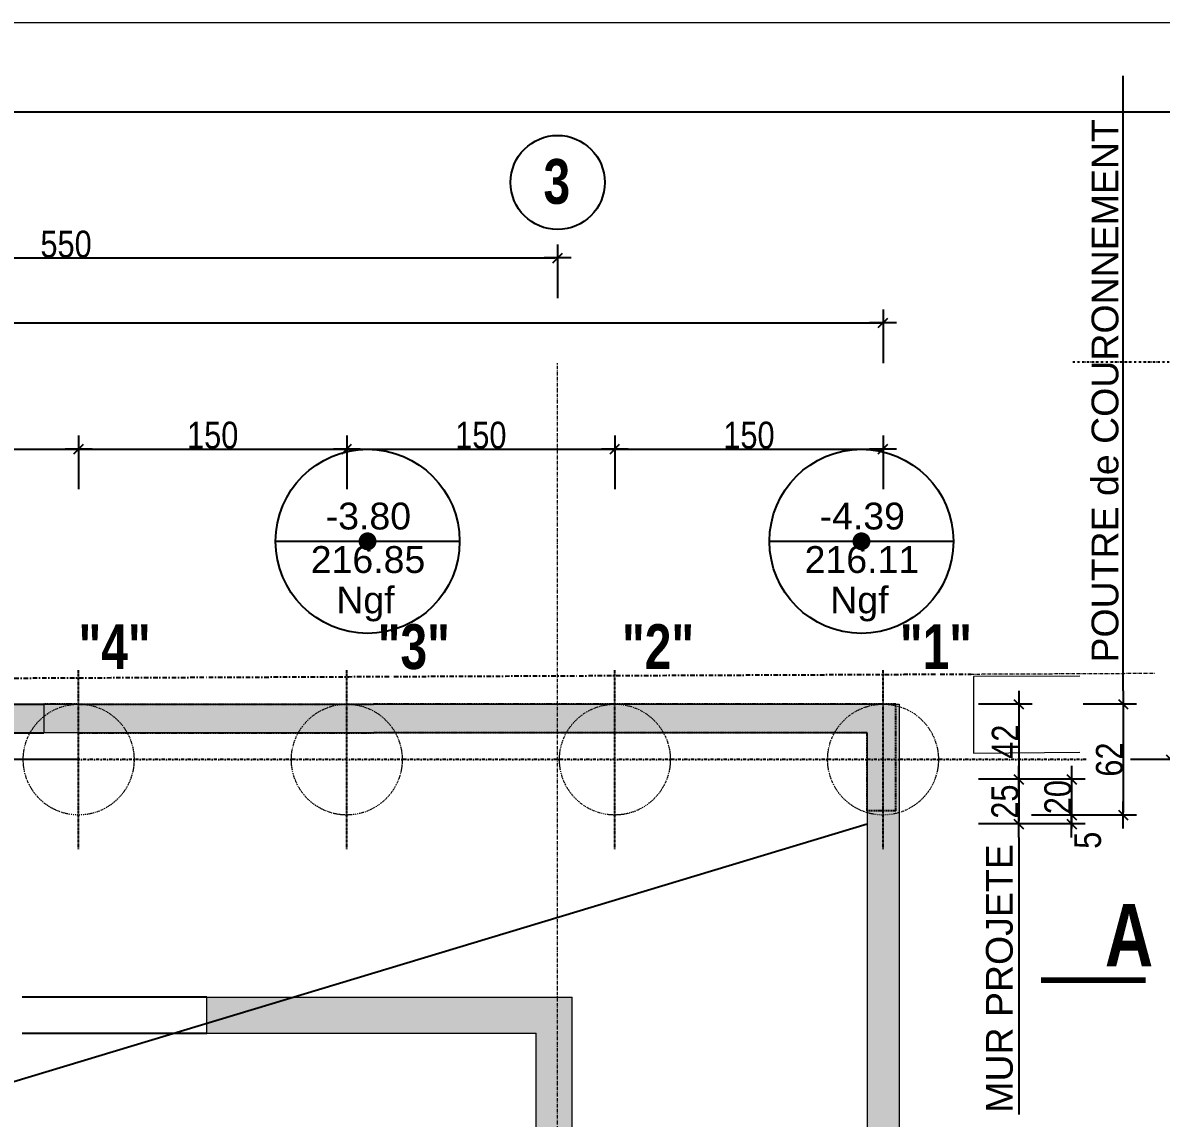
# Model space of a CAD drawing. Header units: millimetres. Extents: x -26249 to 60250, y -21218 to 23336.
# Drawn here: x -526 to 111, y 21882 to 22495 of the extents above; entities that cross this region are included whole.
import ezdxf
from ezdxf.enums import TextEntityAlignment as Align

# ---------------------------------------------------------------- set-up
doc = ezdxf.new("R2010")
doc.units = ezdxf.units.MM
for name, pattern in [('CACHEX2', [19.05, 12.7, -6.35]), ('Style de ligne -6', [1.04164, 0.625, -0.20828, 0.06943, -0.13893]), ('TIRETPTX2', [50.8, 25.4, -12.7, 0, -12.7])]:
    doc.linetypes.add(name, pattern=pattern)
for name, color, linetype in [('01_cote_gen', 4, 'Continuous'), ('01_linteaux', 2, 'Continuous'), ('01_murs_sup', 2, 'CACHEX2'), ('01_poch_murs', 253, 'Continuous'), ('01_texte', 230, 'Continuous'), ('AA_COTES', 2, 'Continuous')]:
    doc.layers.add(name, color=color, linetype=linetype)
for name, color, linetype, lineweight in [('01_murs_coup', 5, 'Continuous', 60), ('01_PIEUX', 5, 'Continuous', 60), ('B Général', 7, 'Continuous', 5)]:
    doc.layers.add(name, color=color, linetype=linetype, lineweight=lineweight)
doc.styles.add('impact', font='impact.ttf')
doc.styles.add('MATTE_TXT', font='arial.ttf')
doc.styles.add('STYLE2', font='ARIALN.TTF')
doc.dimstyles.new('JB50', dxfattribs={"dimscale": 0.1, "dimtxt": 150, "dimasz": 15, "dimexe": 0.1, "dimexo": 0.1, "dimgap": 0.09, "dimtad": 1, "dimdec": 1, "dimdsep": 46, "dimtxsty": 'STYLE2', "dimblk1": 'BOND_G', "dimblk2": 'BOND_D', "dimsah": 1, "dimcen": 1.5, "dimdle": 0.01, "dimse1": 1, "dimse2": 1, "dimclrd": 4, "dimclre": 2, "dimclrt": 6, "dimazin": 2, "dimtfac": 2.333333, "dimtdec": 1, "dimtix": 1, "dimtmove": 2, "dimatfit": 3, "dimldrblk": 'BOND_G', "dimfxl": 1, "dimtolj": 1, "dimtzin": 0, "dimarcsym": 0})

# ---------------------------------------------------------------- blocks, each defined once
blk = doc.blocks.new('BOND_G')
at = {"layer": 'AA_COTES', "color": 0}
for p, q in [((0, -5), (0, 15)), ((5, 0), (-5, 0)), ((1.77, 1.77), (-1.77, -1.77))]:
    blk.add_line(p, q, dxfattribs=at)
blk = doc.blocks.new('BOND_D')
at = {"layer": 'AA_COTES', "color": 0}
for p, q in [((0, 5), (0, -15)), ((5, 0), (-5, 0)), ((-1.77, -1.77), (1.77, 1.77))]:
    blk.add_line(p, q, dxfattribs=at)
blk = doc.blocks.new('*D252')
at = {"layer": '01_cote_gen', "color": 4, "lineweight": -2, "transparency": 16777216}
blk.add_line((-1086.03, 22326.76), (-46.04, 22326.76), dxfattribs=at)
at = {"layer": 'Defpoints', "color": 0, "transparency": 16777216}
for p in [(-44.54, 22326.76), (-1087.53, 22135.81), (-44.54, 22108.64)]:
    blk.add_point(p, dxfattribs=at)
at = {"layer": '01_cote_gen', "color": 4, "lineweight": -2, "transparency": 16777216, "xscale": 1.5, "yscale": 1.5, "zscale": 1.5, "rotation": 180}
blk.add_blockref('BOND_G', (-1087.53, 22326.76), dxfattribs=at)
at = {"layer": '01_cote_gen', "color": 4, "lineweight": -2, "transparency": 16777216, "xscale": 1.5, "yscale": 1.5, "zscale": 1.5}
blk.add_blockref('BOND_D', (-44.54, 22326.76), dxfattribs=at)
at = {"layer": '01_cote_gen', "color": 6, "transparency": 16777216, "insert": (-566.04, 22334.43), "char_height": 15, "attachment_point": 5, "style": 'STYLE2'}
blk.add_mtext('\\A1;1043', dxfattribs=at)
blk = doc.blocks.new('*D253')
at = {"layer": '01_cote_gen', "color": 4, "lineweight": -2, "transparency": 16777216}
blk.add_line((116.46, 22081.09), (116.46, 20285.74), dxfattribs=at)
at = {"layer": 'Defpoints', "color": 0, "transparency": 16777216}
for p in [(93.96, 22082.59), (93.96, 20284.24), (116.46, 20284.24)]:
    blk.add_point(p, dxfattribs=at)
at = {"layer": '01_cote_gen', "color": 4, "lineweight": -2, "transparency": 16777216, "xscale": 1.5, "yscale": 1.5, "zscale": 1.5}
for name, p, rotation in [('BOND_G', (116.46, 22082.59), 90), ('BOND_D', (116.46, 20284.24), 270)]:
    blk.add_blockref(name, p, dxfattribs=dict(at, rotation=rotation))
at = {"layer": '01_cote_gen', "color": 6, "transparency": 16777216, "insert": (108.79, 21183.42), "char_height": 15, "attachment_point": 5, "rotation": 90, "style": 'STYLE2'}
blk.add_mtext('\\A1;1798.3', dxfattribs=at)
blk = doc.blocks.new('*D256')
at = {"layer": '01_cote_gen', "color": 4, "lineweight": -2, "transparency": 16777216}
blk.add_line((-775.08, 22363.05), (-228.07, 22363.05), dxfattribs=at)
at = {"layer": 'Defpoints', "color": 0, "transparency": 16777216}
for p in [(-226.57, 22401.52), (-226.57, 22363.05), (-776.58, 22359.38)]:
    blk.add_point(p, dxfattribs=at)
at = {"layer": '01_cote_gen', "color": 4, "lineweight": -2, "transparency": 16777216, "xscale": 1.5, "yscale": 1.5, "zscale": 1.5, "rotation": 180}
blk.add_blockref('BOND_G', (-776.58, 22363.05), dxfattribs=at)
at = {"layer": '01_cote_gen', "color": 4, "lineweight": -2, "transparency": 16777216, "xscale": 1.5, "yscale": 1.5, "zscale": 1.5}
blk.add_blockref('BOND_D', (-226.57, 22363.05), dxfattribs=at)
at = {"layer": '01_cote_gen', "color": 6, "transparency": 16777216, "insert": (-501.58, 22370.72), "char_height": 15, "attachment_point": 5, "style": 'STYLE2'}
blk.add_mtext('\\A1;550', dxfattribs=at)
blk = doc.blocks.new('*D257')
at = {"layer": '01_cote_gen', "color": 4, "lineweight": -2, "transparency": 16777216}
blk.add_line((-343.04, 22256.25), (-196.04, 22256.25), dxfattribs=at)
at = {"layer": 'Defpoints', "color": 0, "transparency": 16777216}
for p in [(-194.54, 22256.25), (-344.54, 22162.59), (-194.54, 22162.59)]:
    blk.add_point(p, dxfattribs=at)
at = {"layer": '01_cote_gen', "color": 4, "lineweight": -2, "transparency": 16777216, "xscale": 1.5, "yscale": 1.5, "zscale": 1.5, "rotation": 180}
blk.add_blockref('BOND_G', (-344.54, 22256.25), dxfattribs=at)
at = {"layer": '01_cote_gen', "color": 4, "lineweight": -2, "transparency": 16777216, "xscale": 1.5, "yscale": 1.5, "zscale": 1.5}
blk.add_blockref('BOND_D', (-194.54, 22256.25), dxfattribs=at)
at = {"layer": '01_cote_gen', "color": 6, "transparency": 16777216, "insert": (-269.54, 22263.92), "char_height": 15, "attachment_point": 5, "style": 'STYLE2'}
blk.add_mtext('\\A1;150', dxfattribs=at)
blk = doc.blocks.new('*D258')
at = {"layer": '01_cote_gen', "color": 4, "lineweight": -2, "ltscale": 3, "transparency": 16777216}
blk.add_line((-193.04, 22256.25), (-46.04, 22256.25), dxfattribs=at)
at = {"layer": 'Defpoints', "color": 0, "ltscale": 3, "transparency": 16777216}
for p in [(-44.54, 22265.19), (-44.54, 22256.25), (-194.54, 22241.97)]:
    blk.add_point(p, dxfattribs=at)
at = {"layer": '01_cote_gen', "color": 4, "lineweight": -2, "ltscale": 3, "transparency": 16777216, "xscale": 1.5, "yscale": 1.5, "zscale": 1.5, "rotation": 180}
blk.add_blockref('BOND_G', (-194.54, 22256.25), dxfattribs=at)
at = {"layer": '01_cote_gen', "color": 4, "lineweight": -2, "ltscale": 3, "transparency": 16777216, "xscale": 1.5, "yscale": 1.5, "zscale": 1.5}
blk.add_blockref('BOND_D', (-44.54, 22256.25), dxfattribs=at)
at = {"layer": '01_cote_gen', "color": 6, "ltscale": 3, "transparency": 16777216, "insert": (-119.54, 22263.92), "char_height": 15, "attachment_point": 5, "style": 'STYLE2'}
blk.add_mtext('\\A1;150', dxfattribs=at)
blk = doc.blocks.new('*D259')
at = {"layer": '01_cote_gen', "color": 4, "lineweight": -2, "ltscale": 3, "transparency": 16777216}
blk.add_line((-493.04, 22256.25), (-346.04, 22256.25), dxfattribs=at)
at = {"layer": 'Defpoints', "color": 0, "ltscale": 3, "transparency": 16777216}
for p in [(-344.54, 22256.25), (-494.54, 22162.59), (-344.54, 22162.59)]:
    blk.add_point(p, dxfattribs=at)
at = {"layer": '01_cote_gen', "color": 4, "lineweight": -2, "ltscale": 3, "transparency": 16777216, "xscale": 1.5, "yscale": 1.5, "zscale": 1.5, "rotation": 180}
blk.add_blockref('BOND_G', (-494.54, 22256.25), dxfattribs=at)
at = {"layer": '01_cote_gen', "color": 4, "lineweight": -2, "ltscale": 3, "transparency": 16777216, "xscale": 1.5, "yscale": 1.5, "zscale": 1.5}
blk.add_blockref('BOND_D', (-344.54, 22256.25), dxfattribs=at)
at = {"layer": '01_cote_gen', "color": 6, "ltscale": 3, "transparency": 16777216, "insert": (-419.54, 22263.92), "char_height": 15, "attachment_point": 5, "style": 'STYLE2'}
blk.add_mtext('\\A1;150', dxfattribs=at)
blk = doc.blocks.new('*D260')
at = {"layer": '01_cote_gen', "color": 4, "lineweight": -2, "ltscale": 3, "transparency": 16777216}
blk.add_line((-642.96, 22256.25), (-496.04, 22256.25), dxfattribs=at)
at = {"layer": 'Defpoints', "color": 0, "ltscale": 3, "transparency": 16777216}
for p in [(-494.54, 22256.25), (-644.46, 22111.16), (-494.54, 22112.59)]:
    blk.add_point(p, dxfattribs=at)
at = {"layer": '01_cote_gen', "color": 4, "lineweight": -2, "ltscale": 3, "transparency": 16777216, "xscale": 1.5, "yscale": 1.5, "zscale": 1.5, "rotation": 180}
blk.add_blockref('BOND_G', (-644.46, 22256.25), dxfattribs=at)
at = {"layer": '01_cote_gen', "color": 4, "lineweight": -2, "ltscale": 3, "transparency": 16777216, "xscale": 1.5, "yscale": 1.5, "zscale": 1.5}
blk.add_blockref('BOND_D', (-494.54, 22256.25), dxfattribs=at)
at = {"layer": '01_cote_gen', "color": 6, "ltscale": 3, "transparency": 16777216, "insert": (-569.5, 22263.92), "char_height": 15, "attachment_point": 5, "style": 'STYLE2'}
blk.add_mtext('\\A1;149.9', dxfattribs=at)
blk = doc.blocks.new('*D306')
at = {"layer": '01_cote_gen', "color": 4, "lineweight": -2, "ltscale": 3, "transparency": 16777216}
blk.add_line((89.85, 22112.09), (89.85, 22053.09), dxfattribs=at)
at = {"layer": 'Defpoints', "color": 0, "ltscale": 3, "transparency": 16777216}
for p in [(-13.54, 22113.59), (-13.54, 22051.59), (89.85, 22051.59)]:
    blk.add_point(p, dxfattribs=at)
at = {"layer": '01_cote_gen', "color": 4, "lineweight": -2, "ltscale": 3, "transparency": 16777216, "xscale": 1.5, "yscale": 1.5, "zscale": 1.5}
for name, p, rotation in [('BOND_G', (89.85, 22113.59), 90), ('BOND_D', (89.85, 22051.59), 270)]:
    blk.add_blockref(name, p, dxfattribs=dict(at, rotation=rotation))
at = {"layer": '01_cote_gen', "color": 6, "ltscale": 3, "transparency": 16777216, "insert": (82.18, 22082.59), "char_height": 15, "attachment_point": 5, "rotation": 90, "style": 'STYLE2'}
blk.add_mtext('\\A1;62', dxfattribs=at)
blk = doc.blocks.new('*D307')
at = {"layer": '01_cote_gen', "color": 4, "lineweight": -2, "ltscale": 3, "transparency": 16777216}
blk.add_line((31.35, 22070.09), (31.35, 22048.09), dxfattribs=at)
at = {"layer": 'Defpoints', "color": 0, "ltscale": 3, "transparency": 16777216}
for p in [(-85.26, 22071.59), (-85.26, 22046.59), (31.35, 22046.59)]:
    blk.add_point(p, dxfattribs=at)
at = {"layer": '01_cote_gen', "color": 4, "lineweight": -2, "ltscale": 3, "transparency": 16777216, "xscale": 1.5, "yscale": 1.5, "zscale": 1.5}
for name, p, rotation in [('BOND_G', (31.35, 22071.59), 90), ('BOND_D', (31.35, 22046.59), 270)]:
    blk.add_blockref(name, p, dxfattribs=dict(at, rotation=rotation))
at = {"layer": '01_cote_gen', "color": 6, "ltscale": 3, "transparency": 16777216, "insert": (23.68, 22059.09), "char_height": 15, "attachment_point": 5, "rotation": 90, "style": 'STYLE2'}
blk.add_mtext('\\A1;25', dxfattribs=at)
blk = doc.blocks.new('*D308')
at = {"layer": '01_cote_gen', "color": 4, "lineweight": -2, "ltscale": 3, "transparency": 16777216}
blk.add_line((60.99, 22050.09), (60.99, 22048.09), dxfattribs=at)
at = {"layer": 'Defpoints', "color": 0, "ltscale": 3, "transparency": 16777216}
for p in [(67.35, 22051.59), (38.85, 22046.59), (60.99, 22046.59)]:
    blk.add_point(p, dxfattribs=at)
at = {"layer": '01_cote_gen', "color": 4, "lineweight": -2, "ltscale": 3, "transparency": 16777216, "xscale": 1.5, "yscale": 1.5, "zscale": 1.5}
for name, p, rotation in [('BOND_G', (60.99, 22051.59), 90), ('BOND_D', (60.99, 22046.59), 270)]:
    blk.add_blockref(name, p, dxfattribs=dict(at, rotation=rotation))
at = {"layer": '01_cote_gen', "color": 6, "ltscale": 3, "transparency": 16777216, "insert": (70, 22037.48), "char_height": 15, "attachment_point": 5, "rotation": 90, "style": 'STYLE2'}
blk.add_mtext('\\A1;5', dxfattribs=at)
blk = doc.blocks.new('*D309')
at = {"layer": '01_cote_gen', "color": 4, "lineweight": -2, "ltscale": 3, "transparency": 16777216}
blk.add_line((31.35, 22112.09), (31.35, 22073.09), dxfattribs=at)
at = {"layer": 'Defpoints', "color": 0, "ltscale": 3, "transparency": 16777216}
for p in [(67.35, 22113.59), (31.35, 22071.59), (38.85, 22071.59)]:
    blk.add_point(p, dxfattribs=at)
at = {"layer": '01_cote_gen', "color": 4, "lineweight": -2, "ltscale": 3, "transparency": 16777216, "xscale": 1.5, "yscale": 1.5, "zscale": 1.5}
for name, p, rotation in [('BOND_G', (31.35, 22113.59), 90), ('BOND_D', (31.35, 22071.59), 270)]:
    blk.add_blockref(name, p, dxfattribs=dict(at, rotation=rotation))
at = {"layer": '01_cote_gen', "color": 6, "ltscale": 3, "transparency": 16777216, "insert": (23.81, 22092.59), "char_height": 15, "attachment_point": 5, "rotation": 90, "style": 'STYLE2'}
blk.add_mtext('\\A1;42', dxfattribs=at)
blk = doc.blocks.new('*D310')
at = {"layer": '01_cote_gen', "color": 4, "lineweight": -2, "ltscale": 3, "transparency": 16777216}
blk.add_line((60.99, 22070.09), (60.99, 22053.09), dxfattribs=at)
at = {"layer": 'Defpoints', "color": 0, "ltscale": 3, "transparency": 16777216}
for p in [(38.85, 22071.59), (47.09, 22051.59), (60.99, 22051.59)]:
    blk.add_point(p, dxfattribs=at)
at = {"layer": '01_cote_gen', "color": 4, "lineweight": -2, "ltscale": 3, "transparency": 16777216, "xscale": 1.5, "yscale": 1.5, "zscale": 1.5}
for name, p, rotation in [('BOND_G', (60.99, 22071.59), 90), ('BOND_D', (60.99, 22051.59), 270)]:
    blk.add_blockref(name, p, dxfattribs=dict(at, rotation=rotation))
at = {"layer": '01_cote_gen', "color": 6, "ltscale": 3, "transparency": 16777216, "insert": (53.32, 22061.59), "char_height": 15, "attachment_point": 5, "rotation": 90, "style": 'STYLE2'}
blk.add_mtext('\\A1;20', dxfattribs=at)

msp = doc.modelspace()

# ---------------------------------------------------------------- hatches: boundary and pattern name
at = {"layer": '01_murs_sup'}
h = msp.add_hatch(dxfattribs=at)
h.set_pattern_fill('DASH', color=256, scale=2.5, angle=135)
h.set_pattern_definition([(135, (-1598.241, 30785.857), (-11.22532, 9e-16), [7.9375, -7.9375])])
h.paths.add_polyline_path([(-37.442, 22113.589), (-429.521, 22113.589), (-494.577, 22113.589), (-613.962, 22113.59), (-613.962, 22097.59), (-494.577, 22097.589), (-429.521, 22097.589), (-53.442, 22097.589), (-53.442, 22053.991), (-37.442, 22053.991)])
edge = h.paths.add_edge_path()
edge.add_line((-613.962, 22097.585), (-613.962, 22113.595))
edge.add_arc((-570.724, 20869.62), 1244.726, 91.990657, 105.437405)
edge.add_line((-902.052, 22069.438), (-897.173, 22054.187))
edge.add_arc((-570.724, 20869.62), 1228.726, 100.968768, 105.407411, ccw=False)
edge.add_line((-804.519, 22075.898), (-804.519, 21631.927))
edge.add_line((-804.519, 21631.927), (-786.519, 21631.927))
edge.add_line((-786.519, 21631.927), (-786.519, 22079.248))
edge.add_arc((-570.724, 20869.62), 1228.726, 92.016589, 100.115006, ccw=False)
edge = h.paths.add_edge_path()
edge.add_line((-991.796, 22023.945), (-997.3, 22038.968))
edge.add_arc((-570.724, 20869.62), 1244.726, 110.041862, 114.531835)
edge.add_line((-1087.533, 22001.985), (-1087.533, 21984.374))
edge.add_arc((-570.724, 20869.62), 1228.726, 110.040829, 114.872811, ccw=False)
edge = h.paths.add_edge_path()
edge.add_line((-1087.533, 21984.374), (-1087.533, 22001.985))
edge.add_arc((-570.724, 20869.62), 1244.726, 114.531835, 132.243541)
edge.add_line((-1407.533, 21791.083), (-1407.533, 21616.928))
edge.add_line((-1407.533, 21616.928), (-1087.533, 21616.928))
edge.add_line((-1087.533, 21616.928), (-1087.533, 21634.928))
edge.add_line((-1087.533, 21634.928), (-1391.533, 21634.928))
edge.add_line((-1391.533, 21634.928), (-1391.533, 21783.973))
edge.add_arc((-570.724, 20869.62), 1228.726, 114.872811, 131.91412, ccw=False)
edge = h.paths.add_edge_path()
edge.add_line((-950.484, 21634.928), (-1087.533, 21634.928))
edge.add_line((-1087.533, 21634.928), (-1087.533, 21616.928))
edge.add_line((-1087.533, 21616.928), (-968.484, 21616.928))
edge.add_line((-968.484, 21616.928), (-968.484, 21160.495))
edge.add_arc((-1104.016, 20285.433), 885.495, 80.015278, 81.195818, ccw=False)
edge.add_line((-950.484, 21157.517), (-950.484, 21234.651))
edge.add_line((-950.484, 21234.651), (-596.519, 21234.651))
edge.add_line((-596.519, 21234.651), (-596.519, 21011.069))
edge.add_arc((-1104.016, 20285.433), 885.495, 55.031702, 88.933373)
edge.add_line((-1087.533, 21170.775), (-1087.533, 21150.771))
edge.add_arc((-1104.016, 20285.433), 865.495, 0, 88.908722, ccw=False)
edge.add_line((-238.521, 20285.433), (-238.521, 20284.242))
edge.add_line((-238.521, 20284.242), (-218.522, 20284.242))
edge.add_arc((-1104.016, 20285.433), 885.495, 359.922899, 397.713423)
edge.add_line((-403.519, 20827.102), (-403.519, 21135.602))
edge.add_line((-403.519, 21135.602), (-238.519, 21135.602))
edge.add_line((-238.519, 21135.602), (-238.519, 20939.602))
edge.add_line((-238.519, 20939.602), (-218.519, 20939.602))
edge.add_line((-218.519, 20939.602), (-218.519, 21160.204))
edge.add_line((-218.519, 21160.204), (-238.519, 21160.204))
edge.add_line((-238.519, 21160.204), (-238.519, 21155.602))
edge.add_line((-238.519, 21155.602), (-578.519, 21155.602))
edge.add_line((-578.519, 21155.602), (-578.519, 21425.597))
edge.add_line((-578.519, 21425.597), (-596.519, 21435.99))
edge.add_line((-596.519, 21435.99), (-596.519, 21252.651))
edge.add_line((-596.519, 21252.651), (-950.484, 21252.651))
edge.add_line((-950.484, 21252.651), (-950.484, 21634.928))
edge = h.paths.add_edge_path(flags=16)
edge.add_line((-578.519, 21135.602), (-505.769, 21135.602))
edge.add_line((-505.769, 21135.602), (-505.769, 20959.602))
edge.add_line((-505.769, 20959.602), (-529.91, 20959.602))
edge.add_arc((-1104.016, 20285.433), 885.495, 49.583104, 53.597734)
edge.add_line((-578.519, 20998.142), (-578.519, 21135.602))
h.paths.add_polyline_path([(-572.983, 21130.602), (-520.019, 21130.602), (-561.289, 21113.991), (-572.983, 21002.8)], flags=0)
h.paths.add_polyline_path([(-487.769, 21135.602), (-423.519, 21135.602), (-423.519, 20959.602), (-487.769, 20959.602), (-487.769, 20959.602)], flags=16)
h.paths.add_polyline_path([(-482.769, 21130.602), (-429.804, 21130.602), (-471.074, 21113.991), (-482.769, 20970.836)], flags=0)
edge = h.paths.add_edge_path(flags=16)
edge.add_line((-507.221, 20939.602), (-423.519, 20939.602))
edge.add_line((-423.519, 20939.602), (-423.519, 20852.024))
edge.add_arc((-1104.016, 20285.433), 885.495, 39.781155, 47.625971)
at = {"layer": '01_poch_murs', "ltscale": 3}
h = msp.add_hatch(color=256, dxfattribs=at)
h.dxf.hatch_style = 1
h.paths.add_polyline_path([(-344.542, 22113.589), (-494.542, 22113.589, -0.2729195), (-467.413, 22097.589), (-371.671, 22097.589, -0.2729195)])
h.paths.add_polyline_path([(-513.962, 22106.753), (-513.962, 22097.589), (-467.413, 22097.589, 0.4655079)])
h.paths.add_polyline_path([(-494.542, 22113.589), (-513.962, 22113.589), (-513.962, 22106.753, -0.1708789)], flags=17)
h.paths.add_polyline_path([(-226.567, 22113.589), (-344.542, 22113.589, -0.2729195), (-317.413, 22097.589), (-226.567, 22097.589)])
h.paths.add_polyline_path([(-371.671, 22097.589), (-317.413, 22097.589, 0.5897678)])
h.paths.add_polyline_path([(-221.671, 22097.589), (-167.413, 22097.589, 0.5897678)])
h.paths.add_polyline_path([(-194.542, 22113.589), (-226.567, 22113.589), (-226.567, 22097.589), (-221.671, 22097.589, -0.2729195)])
h.paths.add_polyline_path([(-44.542, 22113.589), (-194.542, 22113.589, -0.2729195), (-167.413, 22097.589), (-71.671, 22097.589, -0.2729195)])
h.paths.add_polyline_path([(-35.442, 22112.223, 0.3547668), (-71.671, 22097.589), (-53.442, 22097.589), (-53.442, 22052.894, 0.1483571), (-35.442, 22052.955)])
h = msp.add_hatch(color=256, dxfattribs=at)
h.dxf.hatch_style = 1
h.paths.add_polyline_path([(65.618, 20902.894), (-88.483, 20902.894), (-88.483, 20891.602), (65.618, 20891.602)])
h.paths.add_polyline_path([(-35.442, 21492.602), (-35.442, 21502.602), (65.618, 21502.602), (65.618, 21512.894), (-73.612, 21512.894), (-73.612, 21498.602), (-53.442, 21498.602), (-53.442, 21290.602), (-88.442, 21290.602), (-88.442, 21272.602), (-53.442, 21272.602), (-53.442, 20909.602), (-88.483, 20909.602), (-88.483, 20902.894), (65.618, 20902.894), (65.618, 20909.602), (-35.442, 20909.602)])
h.paths.add_polyline_path([(-35.442, 22052.955, -0.1483571), (-53.442, 22052.894), (-53.442, 21518.602), (-73.612, 21518.602), (-73.612, 21512.894), (65.618, 21512.894), (65.618, 21518.602), (-35.442, 21518.602)])
h = msp.add_hatch(color=256, dxfattribs=at)
h.dxf.hatch_style = 1
h.paths.add_polyline_path([(-226.567, 21949.667), (-422.872, 21949.667), (-422.872, 21929.667), (-238.519, 21929.667), (-238.519, 21518.602), (-596.519, 21518.602), (-596.519, 21512.894), (-226.567, 21512.894)])
h.paths.add_polyline_path([(-218.519, 21949.667), (-226.567, 21949.667), (-226.567, 21512.894), (-176.812, 21512.894), (-176.812, 21518.602), (-218.519, 21518.602)])
h.paths.add_polyline_path([(-226.567, 21512.894), (-596.519, 21512.894), (-596.519, 21011.069, 0.0579514), (-776.584, 21108.166), (-776.584, 21086.601, -0.0974196), (-497.531, 20902.894), (-469.316, 20902.894, 0.0149009), (-507.221, 20939.602), (-423.519, 20939.602), (-423.519, 20902.894), (-403.519, 20902.894), (-403.519, 21135.602), (-238.519, 21135.602), (-238.519, 21155.602), (-578.519, 21155.602), (-578.519, 21498.602), (-238.519, 21498.602), (-238.519, 21493.355), (-226.567, 21493.355)])
h.paths.add_polyline_path([(-423.519, 21135.602), (-423.519, 20959.602), (-487.769, 20959.602), (-487.769, 20959.602), (-487.769, 21135.602)], flags=16)
h.paths.add_polyline_path([(-429.804, 21130.602), (-471.074, 21113.991), (-482.769, 21002.8), (-482.769, 21130.602)], flags=0)
h.paths.add_polyline_path([(-505.769, 21135.602), (-505.769, 20959.602), (-529.91, 20959.602, 0.0175189), (-578.519, 20998.142), (-578.519, 21135.602)], flags=16)
h.paths.add_polyline_path([(-520.019, 21130.602), (-561.289, 21113.991), (-572.983, 21002.8), (-572.983, 21130.602)], flags=0)
h.paths.add_polyline_path([(-176.812, 21512.894), (-226.567, 21512.894), (-226.567, 21493.355), (-218.519, 21493.355), (-218.519, 21498.602), (-176.812, 21498.602)])
h.paths.add_polyline_path([(-226.567, 21360.155), (-238.519, 21360.155), (-238.519, 20939.602), (-226.567, 20939.602)])
h.paths.add_polyline_path([(-218.519, 21360.155), (-226.567, 21360.155), (-226.567, 20939.602), (-218.519, 20939.602)])

# ---------------------------------------------------------------- linework, layer by layer
at = {"layer": '01_cote_gen', "ltscale": 3}
for p, q in [((-613.962, 22113.595), (-513.962, 22113.595)), ((-613.406, 22097.604), (-513.962, 22097.589))]:
    msp.add_line(p, q, dxfattribs=at)
at = {"layer": '01_cote_gen'}
msp.add_line((-494.542, 22082.589), (-536.781, 22082.589), dxfattribs=at)
at = {"layer": '01_linteaux', "linetype": 'TIRETPTX2', "ltscale": 0.05}
msp.add_line((61.555, 22304.917), (496.218, 22304.917), dxfattribs=at)
at = {"layer": '01_linteaux', "linetype": 'TIRETPTX2', "ltscale": 0.01}
for p, q in [((-494.542, 22032.589), (-494.542, 22132.589)), ((-344.542, 22032.589), (-344.542, 22132.589)), ((-194.542, 22032.589), (-194.542, 22132.589)), ((-44.542, 22032.589), (-44.542, 22132.589))]:
    msp.add_line(p, q, dxfattribs=at)
at = {"layer": '01_linteaux', "linetype": 'TIRETPTX2', "ltscale": 0.07}
msp.add_line((69.076, 22082.589), (-494.542, 22082.589), dxfattribs=at)
at = {"layer": '01_linteaux'}
for p, q in [((-422.872, 21949.667), (-526.072, 21949.667)), ((-526.072, 21929.667), (-422.872, 21929.667))]:
    msp.add_line(p, q, dxfattribs=at)
at = {"layer": '01_linteaux', "color": 5, "linetype": 'TIRETPTX2', "ltscale": 0.1}
msp.add_open_spline([(-675.6, 22127.556), (-335.447, 22128.985), (4.705, 22130.413)], degree=2, dxfattribs=at)
at = {"layer": '01_murs_coup', "linetype": 'Continuous', "lineweight": 5}
for p, q in [((2556.825, 22494.572), (-9943.175, 22494.572)), ((-513.962, 22113.589), (-513.962, 22097.589)), ((-513.962, 22113.589), (-35.442, 22113.589)), ((-35.442, 22113.589), (-35.442, 21518.602)), ((-53.442, 22097.589), (-513.962, 22097.589)), ((-53.442, 22097.589), (-53.442, 21518.602)), ((-422.872, 21949.667), (-218.519, 21949.667)), ((-422.872, 21949.667), (-218.519, 21949.667)), ((-422.872, 21929.667), (-422.872, 21949.667)), ((-218.519, 21518.602), (-218.519, 21949.667)), ((-218.519, 21518.602), (-218.519, 21949.667)), ((-422.872, 21929.667), (-238.519, 21929.667)), ((-422.872, 21929.667), (-238.519, 21929.667)), ((-238.519, 21518.602), (-238.519, 21929.667)), ((-238.519, 21518.602), (-238.519, 21929.667))]:
    msp.add_line(p, q, dxfattribs=at)
msp.add_lwpolyline([(65.618, 22129.226), (6.048, 22128.969), (6.048, 22086.249), (65.618, 22086.662)], dxfattribs=at)
at = {"layer": '01_murs_sup', "ltscale": 0.05}
for p, q in [((-494.577, 22113.589), (-513.962, 22113.589)), ((-494.577, 22113.589), (-329.521, 22113.589)), ((-37.442, 22113.589), (-329.521, 22113.589)), ((-37.442, 22053.991), (-37.442, 22113.589)), ((-494.577, 22097.589), (-329.521, 22097.589)), ((-53.442, 22097.589), (-329.521, 22097.589)), ((-53.442, 22053.991), (-53.442, 22097.589)), ((-37.442, 22053.991), (-53.442, 22053.991))]:
    msp.add_line(p, q, dxfattribs=at)
at = {"layer": '01_PIEUX', "linetype": 'TIRETPTX2', "lineweight": 5, "ltscale": 0.02}
for centre in [(-494.542, 22082.589), (-344.542, 22082.589), (-194.542, 22082.589), (-44.542, 22082.589)]:
    msp.add_circle(centre, 31, dxfattribs=at)
at = {"layer": '01_texte'}
for p, q in [((89.85, 22163.956), (89.85, 22464.917)), ((2506.825, 22444.572), (-9893.175, 22444.572)), ((-384.373, 22204.624), (-281.443, 22204.624)), ((-108.069, 22204.624), (-5.139, 22204.624)), ((89.85, 22121.089), (89.85, 22163.956)), ((-850.044, 21806.352), (-53.442, 22046.589)), ((31.351, 22039.089), (31.351, 21884.214))]:
    msp.add_line(p, q, dxfattribs=at)
at = {"layer": '01_texte', "const_width": 5}
for points in [[(-335.408, 22204.624, 1), (-330.408, 22204.624, 1)], [(-59.104, 22204.624, 1), (-54.104, 22204.624, 1)]]:
    msp.add_lwpolyline(points, format="xyb", close=True, dxfattribs=at)
at = {"layer": '01_texte', "const_width": 3}
msp.add_lwpolyline([(102.324, 21959.246), (43.824, 21959.246)], dxfattribs=at)
at = {"layer": '01_texte'}
for centre, radius in [((-226.567, 22405.301), 26.337), ((-332.908, 22204.624), 51.465), ((-56.604, 22204.624), 51.465)]:
    msp.add_circle(centre, radius, dxfattribs=at)
at = {"layer": 'B Général', "color": 1, "linetype": 'Style de ligne -6', "lineweight": 13, "ltscale": 3, "true_color": 0xff0000}
msp.add_line((-226.567, 18972.76), (-226.567, 22304.263), dxfattribs=at)
msp.add_open_spline([(4.705, 22130.413), (56.028, 22130.653), (107.35, 22130.893)], degree=2, dxfattribs=at)

# ---------------------------------------------------------------- texts
at = {"layer": '01_texte', "style": 'MATTE_TXT'}
for s, p in [('POUTRE de COURONNEMENT', (87.128, 22136.851)), ('MUR PROJETE', (28.023, 21885.111))]:
    msp.add_text(s, height=15, rotation=90, dxfattribs=at).set_placement(p)
for s, p in [('-3.80', (-356.336, 22211.248)), ('-4.39', (-80.032, 22211.248)), ('216.85', (-364.709, 22186.939)), ('216.11', (-88.405, 22186.939)), ('Ngf', (-350.374, 22164.303)), ('Ngf', (-74.07, 22164.303))]:
    msp.add_text(s, height=15, dxfattribs=at).set_placement(p)
at = {"layer": '01_texte', "style": 'impact'}
for s, height, p in [('"4"', 25, (-474.432, 22125.764)), ('"3"', 25, (-307.046, 22125.764)), ('"2"', 25, (-170.391, 22125.764)), ('"1"', 25, (-14.954, 22125.764)), ('A', 35, (93.076, 21956.394))]:
    msp.add_text(s, height=height, rotation=0, dxfattribs=at).set_placement(p, align=Align.BOTTOM_CENTER)
at = {"layer": '01_texte', "insert": (-234.486, 22418.39), "char_height": 25, "attachment_point": 1, "rotation": 0, "line_spacing_factor": 0.895453, "style": 'impact'}
msp.add_mtext('3', dxfattribs=at)

# ---------------------------------------------------------------- dimensions: what is measured, and where the dimension line sits
at = {"layer": '01_cote_gen'}
for base, p1, p2, picture, middle in [((-226.567, 22363.048), (-776.584, 22359.384), (-226.567, 22401.52), '*D256', (-501.575, 22370.716)), ((-44.542, 22326.763), (-1087.533, 22135.809), (-44.542, 22108.638), '*D252', (-566.037, 22334.43)), ((-194.542, 22256.25), (-344.542, 22162.589), (-194.542, 22162.589), '*D257', (-269.542, 22263.918))]:
    dim = msp.add_linear_dim(base=base, p1=p1, p2=p2, dimstyle='JB50', dxfattribs=at)
    dim.commit()
    dim.dimension.update_dxf_attribs({"geometry": picture, "text_midpoint": middle})
at = {"layer": '01_cote_gen', "ltscale": 3}
for base, p1, p2, picture, middle in [((-494.542, 22256.25), (-644.457, 22111.16), (-494.542, 22112.589), '*D260', (-569.5, 22263.918)), ((-344.542, 22256.25), (-494.542, 22162.589), (-344.542, 22162.589), '*D259', (-419.542, 22263.918)), ((-44.542, 22256.25), (-194.542, 22241.968), (-44.542, 22265.193), '*D258', (-119.542, 22263.918))]:
    dim = msp.add_linear_dim(base=base, p1=p1, p2=p2, dimstyle='JB50', dxfattribs=at)
    dim.commit()
    dim.dimension.update_dxf_attribs({"geometry": picture, "text_midpoint": middle})
for base, p1, p2, picture, middle in [((89.85, 22051.589), (-13.542, 22113.589), (-13.542, 22051.589), '*D306', (82.183, 22082.589)), ((31.351, 22071.589), (67.35, 22113.589), (38.851, 22071.589), '*D309', (23.811, 22092.589)), ((31.351, 22046.589), (-85.257, 22071.589), (-85.257, 22046.589), '*D307', (23.683, 22059.089)), ((60.991, 22051.589), (38.851, 22071.589), (47.086, 22051.589), '*D310', (53.323, 22061.589))]:
    dim = msp.add_linear_dim(base=base, p1=p1, p2=p2, angle=90, dimstyle='JB50', dxfattribs=at)
    dim.commit()
    dim.dimension.update_dxf_attribs({"geometry": picture, "text_midpoint": middle})
at = {"layer": '01_cote_gen'}
dim = msp.add_linear_dim(base=(116.46, 20284.242), p1=(93.96, 22082.589), p2=(93.96, 20284.242), angle=90, dimstyle='JB50', dxfattribs=at)
dim.commit()
dim.dimension.update_dxf_attribs({"geometry": '*D253', "text_midpoint": (108.793, 21183.415)})
at = {"layer": '01_cote_gen', "ltscale": 3}
dim = msp.add_linear_dim(base=(60.991, 22046.589), p1=(67.35, 22051.589), p2=(38.851, 22046.589), angle=90, dimstyle='JB50', dxfattribs=at)
dim.commit()
dim.dimension.update_dxf_attribs({"geometry": '*D308', "text_midpoint": (70, 22037.483), "dimtype": 160})

doc.saveas('drawing.dxf')
